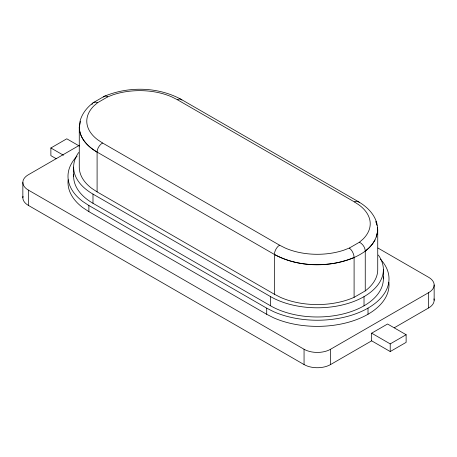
<?xml version="1.0" encoding="UTF-8"?>
<svg xmlns="http://www.w3.org/2000/svg" width="457" height="457" viewBox="0 0 457 457"><rect width="100%" height="100%" fill="white"/><g stroke="black" fill="none" stroke-linecap="round" stroke-linejoin="round"><path stroke-width="0.69" d="M377.282 225.838L377.733 229.854L377.733 269.647A60.461 34.909 0 0 1 365.252 290.898L354.095 297.341A60.461 34.909 0 0 1 280.467 297.347L274.406 294.251L97.095 191.883L91.76 188.37A60.461 34.909 0 0 1 79.267 167.125L79.267 127.326L80.146 121.711M377.733 229.854C376.06 250.71 352.707 259.919 334.787 263.232C314.462 266.5 292.651 264.489 274.406 254.458L97.095 152.084C88.607 147.125 80.346 139.311 79.455 128.983M377.528 231.71L376.231 237.063M80.226 121.305L79.432 127.189M80.032 121.208C81.917 113.764 86.95 107.526 92.954 102.922M375.06 239.936L372.564 243.884L369.285 247.614L365.252 251.104L365.252 290.898M359.425 242.221L363.132 239.017A52.949 30.568 0 0 0 359.276 205.124L354.432 201.931L177.465 99.763L171.935 96.964A52.949 30.568 0 0 0 113.262 94.725L107.686 96.878L97.575 102.716L93.868 105.921A52.949 30.568 0 0 0 97.724 139.808L102.568 143.001L279.535 245.175L285.065 247.974A52.949 30.568 0 0 0 343.738 250.213L349.314 248.06L359.425 242.221A7.518 4.747 54.9 0 1 365.263 251.104M93.457 102.557L104.305 96.296M56.262 158.745L50.876 155.631L50.876 147.977L66.779 138.797L79.352 146.051M79.547 145.2L28.34 174.763A18.748 10.825 0 0 0 28.34 190.072L28.34 205.376L304.059 364.56A18.748 10.825 0 0 0 330.565 364.56L371.661 340.836L390.221 351.547L406.124 342.367L406.124 334.713L387.565 324.002L371.661 333.182L371.661 340.836M28.34 190.072L304.059 349.257A18.748 10.825 0 0 0 330.565 349.257L428.66 292.623A18.748 10.825 0 0 0 428.66 277.313L377.968 248.048M394.311 327.755L428.66 307.927A18.748 10.825 0 0 0 433.99 298.861M371.661 333.182L390.221 343.898L406.124 334.713M104.773 96.096C128.977 86.213 157.945 86.779 181.092 99.323L358.299 201.634C366.771 206.541 374.489 213.967 376.962 223.73M349.314 248.065A7.518 3.89 64.7 0 1 354.101 257.548C328.84 267.876 298.638 267.414 274.406 254.458A7.501 4.187 -61.6 0 1 279.535 245.175M77.079 156.128A71.738 41.416 0 0 0 82.814 201.514L88.881 205.507L266.711 308.178L273.629 311.68A71.738 41.416 0 0 0 368.011 308.115A71.738 41.416 0 0 0 380.413 259.176M68.144 179.721A71.738 41.416 0 0 0 82.814 207.638L88.881 211.631L266.711 314.302L273.629 317.804A71.738 41.416 0 0 0 351.09 321.488A71.738 41.416 0 0 0 388.856 282.249M50.876 147.977L63.449 155.237M78.655 152.524A66.099 38.16 0 0 0 92.988 194.105L270.561 296.622A66.099 38.16 0 0 0 353.998 301.386A66.099 38.16 0 0 0 378.339 255.046M73.708 174.437A66.099 38.16 0 0 0 92.988 203.285L270.561 305.807A66.099 38.16 0 0 0 364.023 305.813A66.099 38.16 0 0 0 383.292 276.959M97.095 191.883L97.095 152.084C88.104 146.897 79.461 138.362 79.267 127.326M375.957 221.976L376.574 223.433L375.888 221.434M376.791 224.056L377.219 225.295M376.722 224.101L377.019 225.45M377.465 227.472L377.505 229.625M434.15 284.968L434.15 300.272M428.66 292.623L428.66 307.927M390.221 343.898L390.221 351.547M383.372 269.647L383.372 278.833M368.011 308.115L368.011 314.239M364.023 296.633L364.023 305.813M354.095 257.542L354.095 297.341M330.565 349.257L330.565 364.56M304.059 349.257L304.059 364.56M274.406 254.458L274.406 294.251M270.561 296.622L270.561 305.807M266.711 308.178L266.711 314.302M92.988 194.105L92.988 203.285M88.881 205.507L88.881 211.631M73.628 167.125L73.628 176.311M22.85 182.417L22.85 197.721M28.34 205.376A18.748 10.825 0 0 1 23.01 196.31M177.465 99.763A7.501 4.187 -61.6 0 1 181.909 100.089M354.432 201.931A7.501 4.467 -58.3 0 1 359.173 202.428M97.095 152.09A7.501 4.467 -58.3 0 1 102.568 143.007M91.943 104.584A7.518 4.747 54.9 0 1 97.575 102.728M103.545 97.027A7.518 3.89 64.7 0 1 107.686 96.89"/></g></svg>
